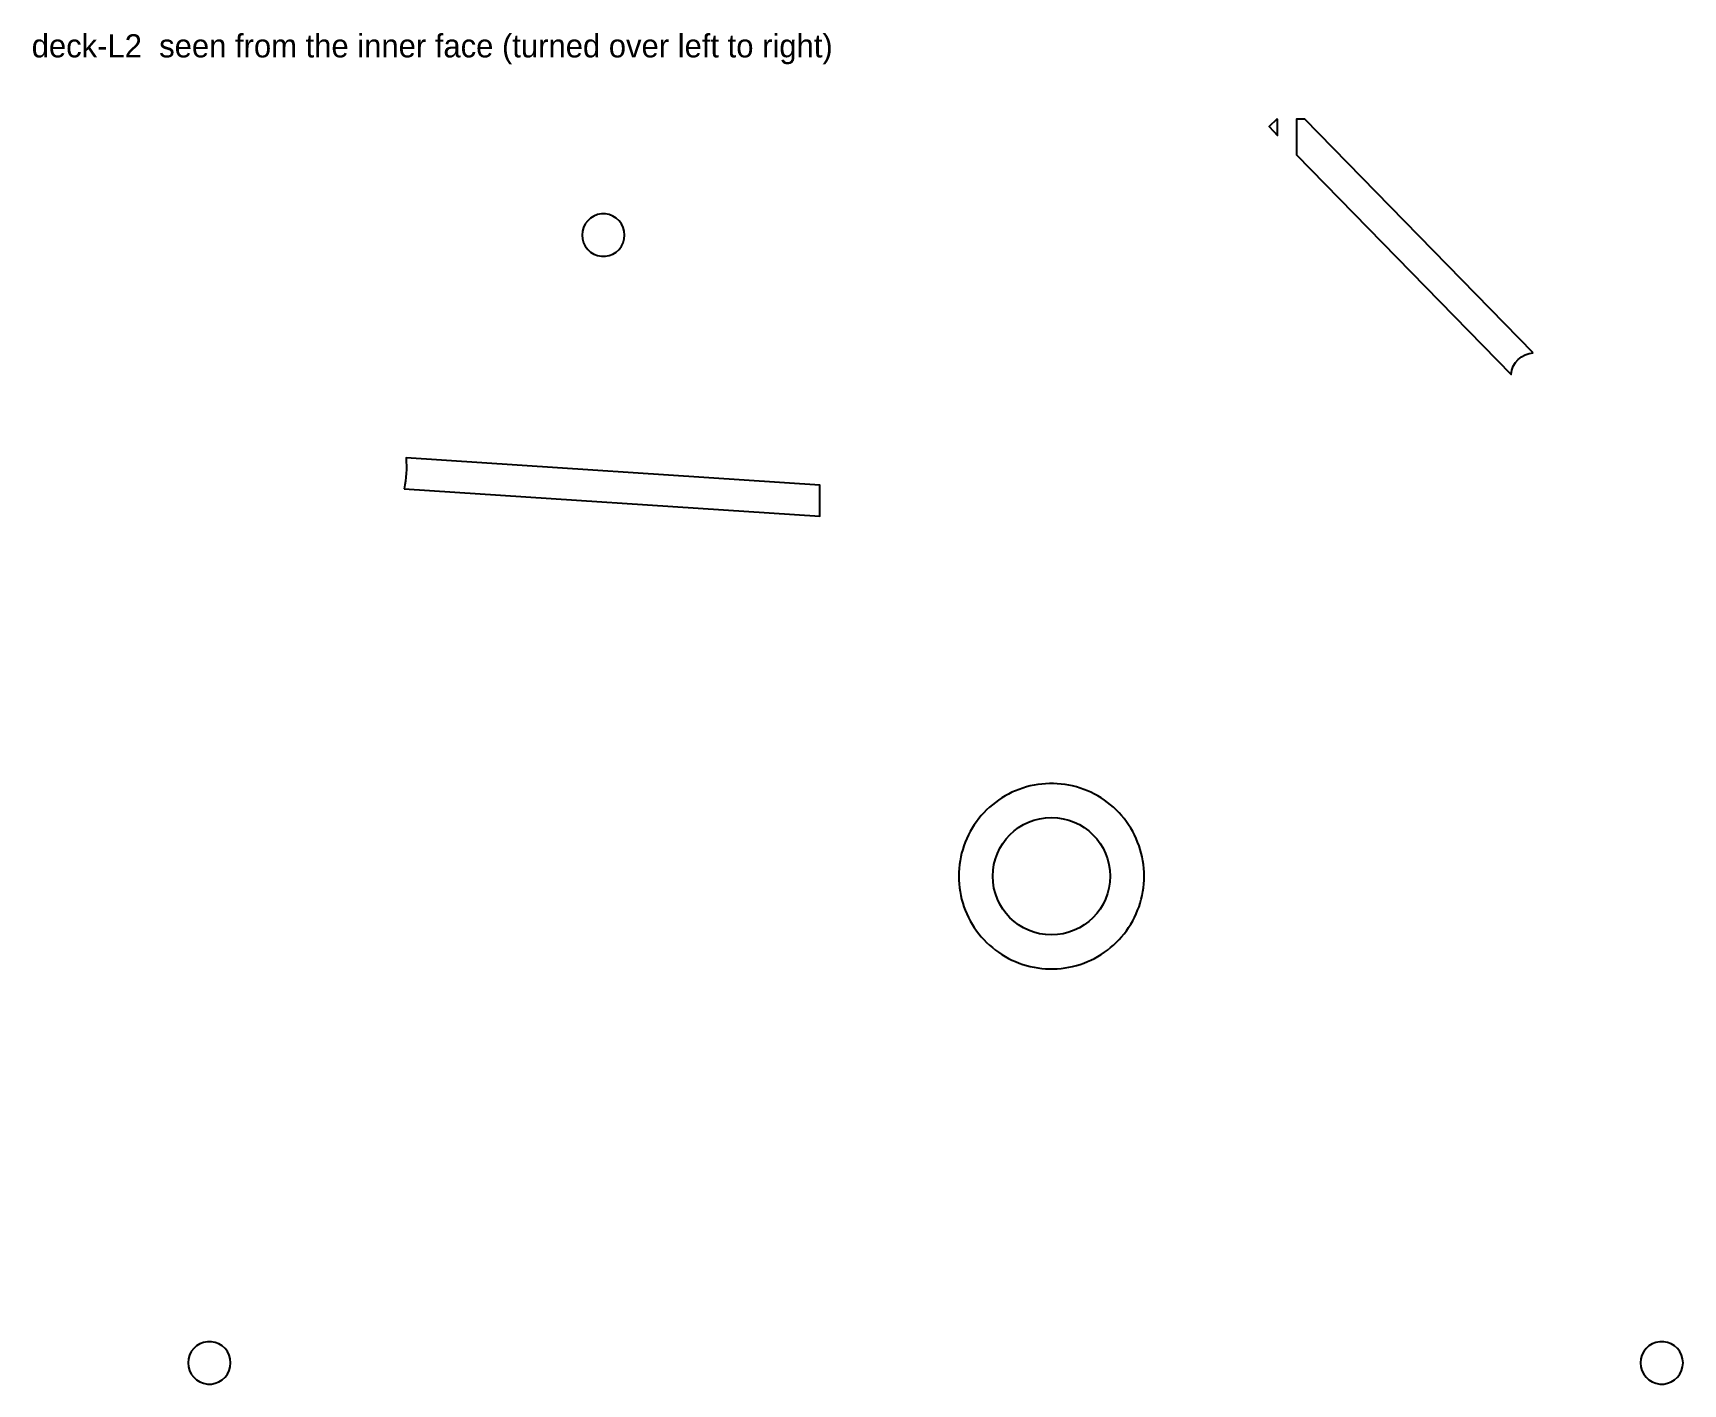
# Model space of a CAD drawing. Header units: millimetres. Extents: x 2 to 430, y 43 to 392.
import ezdxf

# ---------------------------------------------------------------- set-up
doc = ezdxf.new("R2010")
doc.units = ezdxf.units.MM
for name, color, linetype in [('NOTES', 7, 'Continuous'), ('POCKET_10MM_UNDERSIDE', 6, 'Continuous'), ('POCKET_3MM_UNDERSIDE', 6, 'Continuous'), ('POCKET_7MM_UNDERSIDE', 6, 'Continuous'), ('REF_THROUGH', 8, 'Continuous')]:
    doc.layers.add(name, color=color, linetype=linetype)

msp = doc.modelspace()

# ---------------------------------------------------------------- linework, layer by layer
at = {"layer": 'POCKET_10MM_UNDERSIDE'}
for points in [[(144.5, 340), (144.59, 338.99), (144.87, 338.01), (145.32, 337.1), (145.94, 336.29), (146.69, 335.61), (147.55, 335.08), (148.49, 334.71), (149.49, 334.52), (150.51, 334.52), (151.51, 334.71), (152.45, 335.08), (153.31, 335.61), (154.06, 336.29), (154.68, 337.1), (155.13, 338.01), (155.41, 338.99), (155.5, 340), (155.41, 341.01), (155.13, 341.99), (154.68, 342.9), (154.06, 343.71), (153.31, 344.39), (152.45, 344.92), (151.51, 345.29), (150.51, 345.48), (149.49, 345.48), (148.49, 345.29), (147.55, 344.92), (146.69, 344.39), (145.94, 343.71), (145.32, 342.9), (144.87, 341.99), (144.59, 341.01), (144.5, 340)], [(42.5, 48), (42.59, 46.99), (42.87, 46.01), (43.32, 45.1), (43.94, 44.29), (44.69, 43.61), (45.55, 43.08), (46.49, 42.71), (47.49, 42.52), (48.51, 42.52), (49.51, 42.71), (50.45, 43.08), (51.31, 43.61), (52.06, 44.29), (52.68, 45.1), (53.13, 46.01), (53.41, 46.99), (53.5, 48), (53.41, 49.01), (53.13, 49.99), (52.68, 50.9), (52.06, 51.71), (51.31, 52.39), (50.45, 52.92), (49.51, 53.29), (48.51, 53.48), (47.49, 53.48), (46.49, 53.29), (45.55, 52.92), (44.69, 52.39), (43.94, 51.71), (43.32, 50.9), (42.87, 49.99), (42.59, 49.01), (42.5, 48)], [(418.5, 48), (418.59, 46.99), (418.87, 46.01), (419.32, 45.1), (419.94, 44.29), (420.69, 43.61), (421.55, 43.08), (422.49, 42.71), (423.49, 42.52), (424.51, 42.52), (425.51, 42.71), (426.45, 43.08), (427.31, 43.61), (428.06, 44.29), (428.68, 45.1), (429.13, 46.01), (429.41, 46.99), (429.5, 48), (429.41, 49.01), (429.13, 49.99), (428.68, 50.9), (428.06, 51.71), (427.31, 52.39), (426.45, 52.92), (425.51, 53.29), (424.51, 53.48), (423.49, 53.48), (422.49, 53.29), (421.55, 52.92), (420.69, 52.39), (419.94, 51.71), (419.32, 50.9), (418.87, 49.99), (418.59, 49.01), (418.5, 48)]]:
    msp.add_lwpolyline(points, close=True, dxfattribs=at)
at = {"layer": 'POCKET_3MM_UNDERSIDE'}
for points in [[(324.55, 370), (324.32, 370), (322.34, 368.07), (324.55, 365.81), (324.55, 370)], [(390.74, 309.51), (331.64, 370), (329.45, 370), (329.45, 360.79), (385.01, 303.92), (385.19, 305), (385.55, 306.03), (386.1, 306.98), (386.81, 307.81), (387.66, 308.5), (388.61, 309.02), (389.65, 309.37), (390.74, 309.51)], [(98.39, 274.3), (206, 267.25), (206, 275.27), (98.92, 282.29), (98.98, 281.29), (99, 280.28), (98.99, 279.28), (98.94, 278.28), (98.86, 277.28), (98.74, 276.28), (98.58, 275.29), (98.39, 274.3)]]:
    msp.add_lwpolyline(points, close=True, dxfattribs=at)
at = {"layer": 'POCKET_7MM_UNDERSIDE'}
msp.add_lwpolyline([(242, 174), (242.02, 172.99), (242.08, 171.99), (242.19, 170.99), (242.34, 170), (242.52, 169.01), (242.75, 168.03), (243.02, 167.06), (243.33, 166.11), (243.69, 165.17), (244.07, 164.24), (244.5, 163.33), (244.97, 162.44), (245.47, 161.57), (246.01, 160.72), (246.58, 159.89), (247.19, 159.09), (247.83, 158.32), (248.5, 157.57), (249.21, 156.85), (249.94, 156.16), (250.7, 155.51), (251.49, 154.88), (252.3, 154.29), (253.14, 153.74), (254, 153.22), (254.88, 152.73), (255.78, 152.28), (256.7, 151.88), (257.63, 151.51), (258.58, 151.17), (259.55, 150.88), (260.52, 150.63), (261.5, 150.43), (262.49, 150.26), (263.49, 150.13), (264.49, 150.05), (265.5, 150.01), (266.5, 150.01), (267.51, 150.05), (268.51, 150.13), (269.51, 150.26), (270.5, 150.43), (271.48, 150.63), (272.45, 150.88), (273.42, 151.17), (274.37, 151.51), (275.3, 151.88), (276.22, 152.28), (277.12, 152.73), (278, 153.22), (278.86, 153.74), (279.7, 154.29), (280.51, 154.88), (281.3, 155.51), (282.06, 156.16), (282.79, 156.85), (283.5, 157.57), (284.17, 158.32), (284.81, 159.09), (285.42, 159.89), (285.99, 160.72), (286.53, 161.57), (287.03, 162.44), (287.5, 163.33), (287.93, 164.24), (288.31, 165.17), (288.67, 166.11), (288.98, 167.06), (289.25, 168.03), (289.48, 169.01), (289.66, 170), (289.81, 170.99), (289.92, 171.99), (289.98, 172.99), (290, 174), (289.98, 175.01), (289.92, 176.01), (289.81, 177.01), (289.66, 178), (289.48, 178.99), (289.25, 179.97), (288.98, 180.94), (288.67, 181.89), (288.31, 182.83), (287.93, 183.76), (287.5, 184.67), (287.03, 185.56), (286.53, 186.43), (285.99, 187.28), (285.42, 188.11), (284.81, 188.91), (284.17, 189.68), (283.5, 190.43), (282.79, 191.15), (282.06, 191.84), (281.3, 192.49), (280.51, 193.12), (279.7, 193.71), (278.86, 194.26), (278, 194.78), (277.12, 195.27), (276.22, 195.72), (275.3, 196.12), (274.37, 196.49), (273.42, 196.83), (272.45, 197.12), (271.48, 197.37), (270.5, 197.57), (269.51, 197.74), (268.51, 197.87), (267.51, 197.95), (266.5, 197.99), (265.5, 197.99), (264.49, 197.95), (263.49, 197.87), (262.49, 197.74), (261.5, 197.57), (260.52, 197.37), (259.55, 197.12), (258.58, 196.83), (257.63, 196.49), (256.7, 196.12), (255.78, 195.72), (254.88, 195.27), (254, 194.78), (253.14, 194.26), (252.3, 193.71), (251.49, 193.12), (250.7, 192.49), (249.94, 191.84), (249.21, 191.15), (248.5, 190.43), (247.83, 189.68), (247.19, 188.91), (246.58, 188.11), (246.01, 187.28), (245.47, 186.43), (244.97, 185.56), (244.5, 184.67), (244.07, 183.76), (243.69, 182.83), (243.33, 181.89), (243.02, 180.94), (242.75, 179.97), (242.52, 178.99), (242.34, 178), (242.19, 177.01), (242.08, 176.01), (242.02, 175.01), (242, 174)], close=True, dxfattribs=at)
at = {"layer": 'REF_THROUGH'}
msp.add_circle((266, 174), 15.2, dxfattribs=at)

# ---------------------------------------------------------------- texts
at = {"layer": 'NOTES'}
msp.add_text('deck-L2  seen from the inner face (turned over left to right)', height=6, dxfattribs=at).set_placement((2, 386))

doc.saveas('drawing.dxf')
